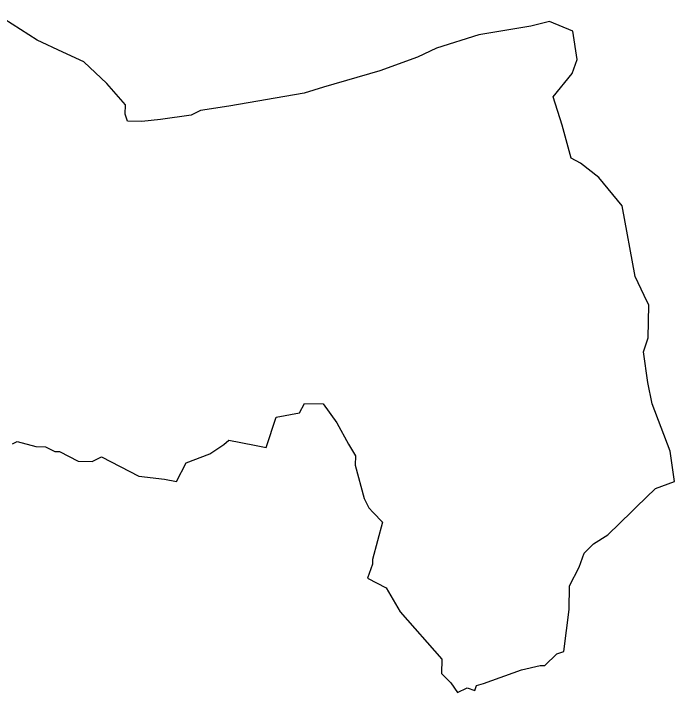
# Model space of a CAD drawing. Header units: metres. Extents: x 301149 to 305380, y 1949200 to 1951996.
# Drawn here: x 303460 to 305380, y 1949200 to 1951172 of the extents above; entities that cross this region are included whole.
import ezdxf

# ---------------------------------------------------------------- set-up
doc = ezdxf.new("R2010")
doc.units = ezdxf.units.M
doc.header["$MEASUREMENT"] = 0
doc.layers.add('VILLAGE BOUNDRY', color=10, linetype='Continuous')

msp = doc.modelspace()

# ---------------------------------------------------------------- linework, layer by layer
at = {"layer": 'VILLAGE BOUNDRY'}
msp.add_lwpolyline([(303456.8, 1949922.2), (303470.6, 1949928.8), (303525, 1949914.4), (303552.3, 1949914), (303579.4, 1949900), (303593.1, 1949899.8), (303647.2, 1949871.7), (303688.2, 1949871.1), (303715.7, 1949884.3), (303824.1, 1949828.2), (303898.7, 1949820.3), (303933.1, 1949812.9), (303961.2, 1949867.2), (304029.8, 1949893.5), (304071.2, 1949920.2), (304085, 1949933.6), (304159.9, 1949918.9), (304193.9, 1949911.6), (304222.5, 1949999.9), (304290.9, 1950012.6), (304305, 1950039.7), (304359.6, 1950038.9), (304399.7, 1949983.7), (304433, 1949921.8), (304453, 1949887.4), (304452.6, 1949860.1), (304478.5, 1949764.1), (304491.8, 1949736.6), (304505.2, 1949722.8), (304532.1, 1949695.1), (304503.2, 1949586.3), (304503, 1949572.6), (304488.8, 1949531.9), (304543, 1949503.8), (304583, 1949434.9), (304703.9, 1949296.7), (304703.3, 1949255.7), (304730.1, 1949228), (304750.2, 1949200.4), (304777.7, 1949213.7), (304800.6, 1949206.2), (304805.1, 1949220.1), (304825.7, 1949226.7), (304935.5, 1949266), (304990.3, 1949278.9), (305004, 1949278.7), (305038.6, 1949312.3), (305059.1, 1949318.9), (305074.6, 1949441.5), (305075.6, 1949509.8), (305103.6, 1949564), (305117.9, 1949604.7), (305145.5, 1949631.6), (305186.9, 1949658.4), (305256.1, 1949725.6), (305270, 1949739.1), (305325.4, 1949792.9), (305380.3, 1949812.6), (305367.9, 1949901.5), (305315.3, 1950038.8), (305302.5, 1950100.4), (305290.1, 1950189.3), (305304.4, 1950230), (305305.7, 1950325.6), (305292.5, 1950353.1), (305266, 1950408.1), (305228, 1950613.4), (305160.9, 1950696.3), (305106.9, 1950738.1), (305079.8, 1950752.1), (305053.9, 1950848), (305027.8, 1950930.3), (305083.3, 1950997.8), (305097.6, 1951038.5), (305085.1, 1951120.6), (305017.3, 1951148.9), (304962.5, 1951136), (304811.9, 1951110.9), (304688.5, 1951071.8), (304633.5, 1951045.2), (304523.7, 1951005.9), (304360.5, 1950958.6), (304304.3, 1950940.8), (304085.3, 1950903), (304003.2, 1950890.5), (303975.8, 1950877.2), (303886.9, 1950864.9), (303832.2, 1950858.8), (303791.2, 1950859.4), (303784.6, 1950880), (303785, 1950907.3), (303731.3, 1950969.5), (303664, 1951031.9), (303603, 1951060.1), (303528.4, 1951095.3), (303406.6, 1951172.2)], dxfattribs=at)

doc.saveas('drawing.dxf')
